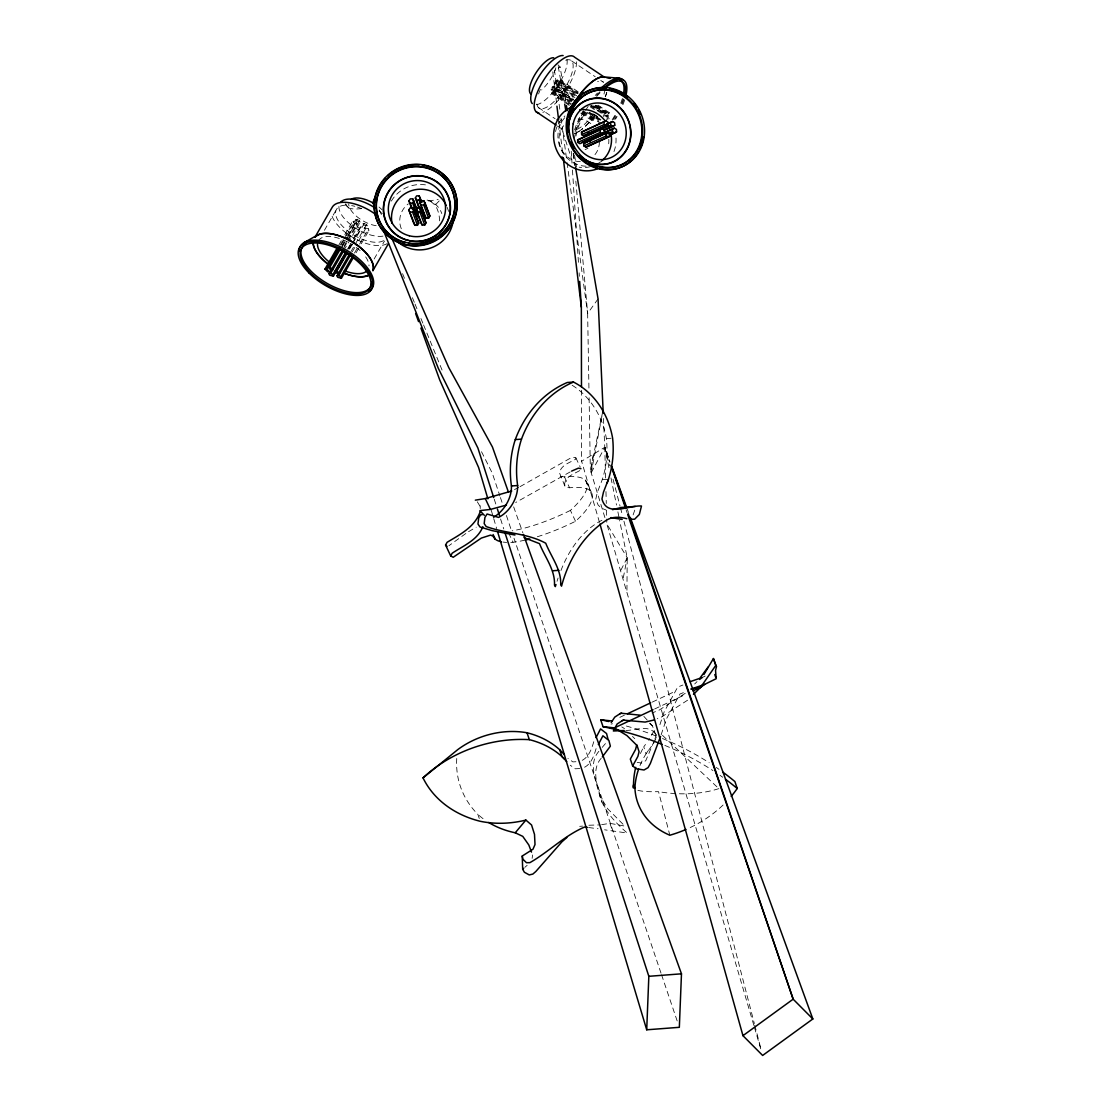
<?xml version="1.0" encoding="UTF-8"?>
<svg xmlns="http://www.w3.org/2000/svg" width="1111" height="1111" viewBox="0 0 1111 1111"><rect width="100%" height="100%" fill="white"/><g stroke="black" fill="none" stroke-linecap="round" stroke-linejoin="round"><path stroke-width="0.75" stroke-dasharray="5 3.75" d="M626.937 590.219L627.215 557.736L619.619 520.365M361.742 208.59A16.721 4.291 -9.4 0 1 348.687 207.951L345.549 203.827M520.031 486.66L570.068 458.357L573.304 457.274L575.873 457.815L575.79 459.107C569.818 462.718 560.972 464.94 559.5 472.883L565.318 487.215L569.568 487.771A90.269 24.164 -25.2 0 1 590.33 490.826A107.309 28.733 -25.2 0 1 575.526 521.267A76.173 20.401 -25.2 0 1 536.682 536.96M603.467 418.472L604.773 447.33L591.205 472.8L593.191 454.288M532.127 858.359L532.572 854.97M591.205 472.8L602.759 411.681M623.299 577.776L627.215 557.736L606.828 523.906L753.897 1025.522M604.898 517.573L590.358 470.05L602.731 411.653M557.028 581.303L558.069 578.053M659.92 724.664L664.142 711.929L677.682 687.098L682.918 685.015M593.746 741.731C591.455 749.731 588.025 759.327 578.984 761.577M596.079 748.633C593.802 756.647 590.372 766.243 581.317 768.479M633.131 514.879L635.381 508.324M654.296 740.787L645.755 760.716L641.7 763.09L637.186 762.382M654.851 739.176L657.101 732.746M661.128 734.802L666.475 718.845L680.015 694L685.251 691.917M572.123 385.225A76.173 66.021 86 0 1 606.398 438.581A87.269 75.631 86 0 1 602.259 479.66L597.26 492.576L595.746 499.408L598.135 505.019L601.315 508.144L606.037 509.991M560.972 570.499C568.929 549.487 583.706 528.322 604.606 519.004M650.282 723.469L652.421 725.83L654.198 730.552L648.546 740.204M654.198 730.552L656.545 737.454L653.754 743.106L646.088 753.786A87.269 70.785 -18.7 0 0 639.853 765.882M620.952 570.082L627.215 557.736M324.44 230.283L336.508 209.354M338.786 245.114L341.369 240.629M344.827 234.643L352.59 221.158L356.381 222.158L356.95 223.672L347.451 240.143M340.216 245.142L354.201 220.895M341.258 244.92L345.563 237.421M346.438 235.935L355.923 219.464L359.714 220.45L360.283 221.978L345.34 247.92M341.827 246.434L346.993 237.448M347.868 235.949L356.492 220.978L355.923 219.464M341.994 246.142L347.174 237.157M348.035 235.671L357.534 219.186M342.396 246.406L356.381 222.158M344.007 246.142L346.59 241.642M343.993 247.697L359.714 220.45M347.521 249.183L350.104 244.684M353.381 238.99L360.464 226.713L356.673 225.727L359.422 228.505L361.033 228.241L360.464 226.713M348.187 248.836L350.784 244.351M354.242 238.351L362.866 223.38L366.658 224.38L367.227 225.894L356.006 245.364M348.951 249.211L351.534 244.712M352.395 243.212L361.033 228.241M349.632 248.864L352.395 244.087M353.076 242.878L364.477 223.117M350.937 251.614L366.658 224.38M352.284 251.808L355.131 246.864M354.465 253.058L358.95 245.281M359.645 244.073L368.449 228.81L364.658 227.824L367.408 230.602L369.019 230.338L368.449 228.81M356.075 252.794L360.381 245.309M361.256 243.809L369.019 230.338M374.143 258.988L384.475 241.045M574.929 97.546L554.736 84.117L554.486 82.95L557.208 79.825L577.206 93.213M571.304 103.754L551.237 90.324L552.236 87.005L553.709 86.033L573.776 99.462M551.237 90.324L553.958 87.2L553.709 86.033M554.736 84.117L557.458 80.992L557.208 79.825M569.304 105.434L552.111 93.907L551.875 92.741L554.597 89.616L571.776 101.143M560.861 80.228L559.861 83.533L558.389 84.519L559.375 81.2L560.861 80.228L579.484 92.699M552.111 93.907L554.833 90.796L554.597 89.616M556.194 88.936L558.916 85.811L559.166 86.991L556.444 90.116L556.194 88.936L573.387 100.462M603.204 115.586L605.926 112.461L604.926 115.78L603.454 116.752M607.092 117.155L608.092 113.836L609.564 112.864L609.814 114.03L607.092 117.155L589.899 105.628M648.019 750.883L646.088 753.786L643.755 746.884L647.588 741.551M598.065 298.915L587.636 313.441L588.983 390.891M598.871 751.328C587.816 763.937 596.371 781.63 599.593 795.434C604.023 810.78 615.48 822.737 627.215 833.028L604.578 829.806M601.204 758.23C590.163 770.84 598.704 788.546 601.926 802.336M602.204 747.397L605.551 743.467M439.581 220.881A16.721 8.527 81.2 0 0 435.095 205.146L440.206 199.883M694.681 683.973L697.028 681.626M524.823 867.358L527.169 865.302M465.828 533.516L448.941 545.695M468.536 531.683L476.23 527.197M606.148 119.432L607.634 118.446L607.87 119.613M685.251 693.306L659.17 710.096L652.046 713.012M687.584 700.208L661.517 716.998L657.24 718.748M557.972 64.813L560.138 66.993L554.528 70.562L560.097 111.433M599.482 522.337L581.608 461.232L604.773 447.33L609.508 460.357M570.137 471.939L515.685 502.519M514.518 489.576L518.656 487.382M579.734 470.592C574.012 473.897 565.93 476.272 564.596 483.757L565.318 487.215M702.263 677.502L705.152 676.071M619.841 717.345L624.465 715.165M652.268 702.096L675.432 691.195M654.601 708.999L685.362 694.528M598.94 162.664L601.884 161.345M428.402 200.98L438.206 199.536M611.008 724.094L612.48 723.747M360.283 221.978L356.492 220.978M356.95 223.672L355.339 223.936L352.59 221.158M367.227 225.894L363.436 224.908L362.866 223.38M601.648 824.654L609.953 823.348L624.882 826.112L607.717 808.808L599.593 795.434M579.692 826.334L582.581 826.112M606.398 438.581L611.05 438.262M602.259 479.66L608.467 479.23M575.929 761.729L572.887 761.896L567.915 758.341M579.789 768.562L575.234 768.798L570.262 765.243M588.872 825.237L599.982 824.904M625.84 730.441C635.284 730.51 647.102 724.58 654.768 732.746L656.545 737.454M588.622 827.542L598.079 828.75M560.208 476.355L564.457 476.897A90.269 24.164 -25.2 0 1 585.219 479.952L590.33 490.826M655.976 735.968L650.699 733.913A318.551 238.879 -9.5 0 0 626.215 725.983M621.771 726.913L624.535 728.622M430.679 201.299L435.095 205.146M571.61 60.897L595.204 76.701M600.745 80.423L603.523 82.283A28.692 10.332 -56.2 0 0 597.621 81.631M598.107 105.184L609.564 112.864M561.111 81.395L578.289 92.907M596.926 105.392L609.814 114.03M559.375 81.2L577.998 93.685M595.19 105.198L608.092 113.836M557.458 80.992L577.512 94.435M594.704 105.948L606.162 113.628M555.722 80.811L575.79 94.241M592.816 105.614L608.578 116.169M558.139 83.353L576.762 95.824M591.094 105.42L606.842 115.988M556.222 83.144L575.581 96.032M554.486 82.95L574.679 96.379M590.302 106.948L594.732 109.808M557.43 86.797L573.193 97.351M557.93 89.13L573.693 99.684M553.958 87.2L572.582 99.671M593.455 113.891L600.607 118.696M552.236 87.005L572.29 100.448M592.344 113.877L600.94 119.641M556.444 90.116L572.207 100.67M589.399 112.183L599.426 118.905M588.969 112.655L601.87 121.293M552.722 89.338L571.346 101.823M587.108 112.378L601.44 121.974M551 89.158L571.054 102.587M583.192 110.753L598.954 121.321M582.761 111.433L599.954 122.96M553.597 92.935L570.79 104.448M582.247 112.128L596.579 121.724M551.875 92.741L569.068 104.267M581.956 112.905L596.288 122.502M580.775 113.114L595.093 122.71M538.46 107.573L555.111 118.724M556.5 119.655L563.43 124.307M557.555 126.057L563.305 129.918M595.871 105.726L605.926 112.461M649.366 723.178L652.421 725.83M662.448 735.315L717.581 787.463M632.492 736.454L634.77 738.69M643.852 716.359L649.213 722.275M345.577 204.341L348.687 207.951M345.549 204.507L347.59 207.035M477.299 501.783L481.646 508.894M481.507 451.719L492.298 473.175L499.894 495.95M575.873 457.815L580.248 467.134M586.344 481.549L591.455 492.409M564.457 476.897L569.568 487.771M585.219 479.952A107.309 28.733 -25.2 0 1 570.415 510.393L575.526 521.267M508.657 532.961L513.046 542.279A76.173 20.401 -25.2 0 0 526.517 539.765M379.337 210.007L382.115 216.298M402.571 273.667L404.543 278.472M412.417 297.692L414.389 302.498M415.042 304.095L417.014 308.9M420.944 318.51L422.916 323.315M423.569 324.926L443.261 372.977M627.298 509.213L628.479 512.477M513.657 506.866L522.837 532.752M605.592 477.966L604.773 447.33L609.925 461.884M608.911 467.703L604.773 447.33L609.814 462.107M626.076 509.741L627.201 513.018M661.003 973.125L514.004 538.238M661.559 974.764L677.668 1022.398M609.953 823.348L612.3 830.25M456.746 758.494A107.309 87.033 -18.7 0 0 477.869 814.377L479.272 818.515M500.436 497.575L502.603 504.075M506.408 515.462L511.282 530.1M562.874 131.862L571.79 159.706M494.256 499.228L496.367 505.824M500.589 519.018L503.741 528.905M491.284 510.38L493.242 516.99M493.728 518.643L496.645 528.544M754.383 1027.189L761.174 1050.464M604.773 447.33L609.564 465.801M613.05 479.244L620.035 506.116M620.466 507.796L622.216 514.518M623.951 521.24L754.341 1023.537M754.786 1025.217L761.327 1050.409M637.895 790.338A76.173 12.763 -10.8 0 0 658.531 791.643L669.836 835.222M610.981 477.897L616.508 505.074M617.897 511.865L619.271 518.67M558.277 66.521L564.416 102.406M573.193 153.665L575.54 167.344M565.888 102.198L560.138 66.993M574.526 155.012L576.498 166.997M561.027 118.238L566.846 160.984M567.082 162.692L587.636 313.441L575.817 180.899M552.778 71.826L556.944 106.17M558.819 121.627L562.999 155.984M573.359 153.346L574.443 165.4M571.248 151.249L572.012 163.123M572.457 169.983L578.678 265.973M579.123 272.834L579.345 276.264M605.967 491.576L606.287 503.491M606.467 510.296L606.787 522.212M589.108 397.766L590.358 470.05M480.188 505.783L480.23 508.574M581.484 390.239L581.608 461.232M383.573 240.615A28.692 13.624 30 0 1 343.591 227.324A28.692 13.624 30 0 1 347.188 205.146M351.659 205.618A28.692 13.624 30 0 1 354.867 206.327M357.506 207.104A28.692 13.624 30 0 1 361.533 208.618M376.198 225.714A21.623 10.277 30 0 1 348.701 203.813M379.018 207.035A21.623 10.277 30 0 1 381.948 209.687M318.413 240.74A28.692 13.624 30 0 1 348.812 242.587M350.118 243.309A28.692 13.624 30 0 1 352.673 244.878M356.312 247.434A28.692 13.624 30 0 1 361.617 252.072M365.672 256.905A28.692 13.624 30 0 1 369.033 265.904M387.114 243.656A33.441 15.887 30 0 1 357.075 239.74A33.441 15.887 30 0 1 332.133 216.326M382.989 236.129A28.83 13.693 30 0 1 351.687 225.422A28.83 13.693 30 0 1 339.841 203.299M379.059 210.909A28.83 13.693 30 0 1 382.281 213.715M623.854 99.393A39.468 14.221 -56.2 0 1 621.938 104.851M616.258 116.461A39.468 14.221 -56.2 0 1 614.508 119.391M575.956 136.028A39.468 14.221 -56.2 0 1 584.914 113.03M596.718 96.421A39.468 14.221 -56.2 0 1 601.065 91.782M624.674 99.962A41.593 14.985 -56.2 0 1 622.479 105.809M617.091 116.558A41.593 14.985 -56.2 0 1 615.522 119.196M588.011 148.235A41.593 14.985 -56.2 0 1 585.108 149.513M574.443 138.569A41.593 14.985 -56.2 0 1 584.067 112.947M585.636 110.308A41.593 14.985 -56.2 0 1 588.163 106.364M596.51 95.435A41.593 14.985 -56.2 0 1 599.926 91.713M623.215 98.976A41.593 14.985 -56.2 0 1 621.007 104.837M615.633 115.586A41.593 14.985 -56.2 0 1 613.244 119.544M574.595 129.959A41.593 14.985 -56.2 0 1 582.608 111.961M606.814 92.505A33.691 12.138 -56.2 0 1 605.37 96.685M594.552 115.877A33.691 12.138 -56.2 0 1 581.942 129.32M579.289 131.251A33.691 12.138 -56.2 0 1 574.401 133.764M555.861 67.827A21.623 7.791 -56.2 0 1 541.654 89.963M604.981 89.172A28.692 10.332 -56.2 0 1 603.87 94.449M598.343 106.864A28.692 10.332 -56.2 0 1 596.801 109.406M593.427 114.364A28.692 10.332 -56.2 0 1 576.262 129.598M565.721 60.258A28.692 10.332 -56.2 0 1 562.388 91.782A28.692 10.332 -56.2 0 1 537.002 100.67M538.585 93.963A28.692 10.332 -56.2 0 1 540.377 89.366M606.662 92.602A33.441 12.054 -56.2 0 1 605.231 96.74M594.496 115.808A33.441 12.054 -56.2 0 1 574.498 133.57M622.396 98.421A39.468 14.221 -56.2 0 1 620.48 103.865M614.786 115.488A39.468 14.221 -56.2 0 1 612.119 119.877M575.04 132.181A39.468 14.221 -56.2 0 1 583.456 112.058M595.26 95.449A39.468 14.221 -56.2 0 1 597.412 93.046M566.957 59.48A28.83 10.388 -56.2 0 1 557.055 86.714A28.83 10.388 -56.2 0 1 535.821 104.781M576.373 61.841A33.441 12.054 -56.2 0 1 565.513 90.783A33.441 12.054 -56.2 0 1 542.835 112.35M586.177 166.192A28.692 26.4 66 0 1 560.555 148.513A28.692 26.4 66 0 1 564.763 117.683M590.288 166.664A28.83 26.539 66 0 1 579.15 167.192M555.556 131.542A28.83 26.539 66 0 1 557.889 124.71M558.555 123.446A28.83 26.539 66 0 1 564.93 115.961M594.079 114.572A28.83 26.539 66 0 1 599.884 119.141M608.8 139.319A28.83 26.539 66 0 1 608.689 143.777M580.317 161.664A21.623 19.901 66 0 1 560.999 148.346A21.623 19.901 66 0 1 564.18 125.112M578.109 118.974A21.623 19.901 66 0 1 592.691 125.335M599.412 141.861A21.623 19.901 66 0 1 594.246 155.526M591.26 105.989A33.441 30.775 66 0 1 609.411 119.085M616.022 138.056A33.441 30.775 66 0 1 612.689 154.54M483.049 818.654A90.269 73.215 -18.7 0 1 477.869 814.377M640.436 753.55A91.31 78.312 -24.4 0 1 643.755 746.884M723.067 805.031A107.309 87.033 -18.7 0 1 687.306 828.875M662.503 738.509A318.551 238.879 -9.5 0 1 709.165 762.729M716.248 767.437A318.551 238.879 -9.5 0 1 719.011 769.367M718.831 788.643A111.322 73.868 19.8 0 1 658.531 791.643M664.85 745.425A318.551 238.879 -9.5 0 1 712.943 770.562M719.97 775.311A318.551 238.879 -9.5 0 1 722.733 777.256M570.415 510.393A76.173 20.401 -25.2 0 1 512.143 530.808M513.046 542.279A87.269 23.359 -25.2 0 1 510.782 542.39M506.63 542.39A87.269 23.359 -25.2 0 1 502.977 542.057M401.307 228.741A21.623 21.081 -20.2 0 1 408.334 203.827M427.068 200.036A21.623 21.081 -20.2 0 1 441.775 213.548M447.08 207.243A28.83 28.094 -20.2 0 1 448.552 211.409M391.35 201.077A33.441 32.594 -20.2 0 1 428.999 185.551M598.037 110.822A33.691 12.138 -56.2 0 0 600.315 107.073A33.441 12.054 -56.2 0 1 597.968 110.781"/><path stroke-width="1.5" d="M523.406 534.377L681.474 973.819L679.335 1027.314L646.713 1029.8L648.838 976.305L504.797 532.211M607.259 482.743L608.467 479.23A87.269 75.631 86 0 0 612.605 438.151A76.173 66.021 86 0 0 573.484 382.059L567.277 382.49A107.309 93.005 86 0 0 515.282 439.581A90.269 78.242 86 0 0 511.435 485.965C511.838 498.297 503.977 511.088 493.603 517.268M573.484 382.059A107.309 93.005 86 0 0 521.49 439.151A90.269 78.242 86 0 0 517.643 485.535C517.934 498.228 509.824 511.713 498.603 517.42L487.076 514.004L484.924 517.42L484.174 523.6L486.174 526.545C505.658 533.641 527.211 533.044 545.737 543.223C551.125 556.903 561.472 569.443 560.694 584.692L561.527 586.177C568.526 559.736 583.414 534.794 606.856 519.948C613.119 516.323 620.132 516.879 626.812 518.712M703.93 674.488L713.429 658.545L716.456 666.697L715.553 670.475L716.192 678.696L704.596 684.404L690.889 689.126L700.555 687.376L704.596 684.404M636.742 744.842L635.561 749.481L630.326 759.077L632.659 765.979L636.506 768.812L644.047 769.992L648.088 767.618L650.366 763.451L660.573 736.412M372.824 203.619L374.074 198.938L375.226 202.133M555.986 584.553L555.319 586.608L554.486 585.122C555.278 569.874 544.918 557.333 539.529 543.654L524.17 537.682M608.467 479.23L603.467 492.145L601.954 498.978C606.981 517.657 628.59 505.033 641.491 506.019L639.339 514.449L634.631 519.212L629.965 519.309M632.659 765.979L637.895 756.383L639.075 751.744L637.103 745.592L626.868 735.524L614.452 727.886L603.037 726.691L600.69 719.775L612.105 720.983M596.01 737.648L600.565 728.899L606.55 733.538L608.036 739.273M598.343 744.551L602.912 735.801L608.884 740.454L610.37 746.175L602.315 756.924M501.353 541.779A87.269 23.359 -25.2 0 1 495.284 539.154L492.853 536.085L490.618 535.099L481.341 538.071L453.205 557.278L450.677 555.903L445.567 545.029L447.108 542.293C460.148 534.419 475.036 526.989 480.285 511.366M450.677 555.903L452.219 553.167C463.384 545.709 477.591 540.182 482.868 526.683M315.149 236.879L332.258 207.215A33.441 15.887 30 0 1 376.421 215.006M324.967 269.084L326.578 268.82L329.328 271.598L327.717 271.862L324.967 269.084L337.064 248.114M326.578 268.82L338.661 247.85M328.3 267.376L329.911 267.112L332.661 269.89L331.05 270.154L328.3 267.376L339.522 247.906M329.911 267.112L340.272 249.142M335.994 271.667L333.411 276.167L329.62 275.167L329.05 273.639L331.647 269.154M332.092 268.376L342.452 250.406M329.05 273.639L330.661 273.375L343.882 250.419M333.411 276.167L332.842 274.639L345.785 252.169M335.244 271.306L336.855 271.042L339.605 273.82L335.814 272.82L335.244 271.306L346.465 251.836M337.73 268.668L342.91 259.682M336.855 271.042L347.215 253.072M353.479 257.294L341.396 278.25L337.605 277.264L337.036 275.736L338.772 272.75M339.036 272.292L349.396 254.322M337.036 275.736L338.647 275.472L350.826 254.35M341.396 278.25L340.827 276.736L352.909 255.766M373.074 270.334L388.461 243.642M411.653 208.326L408.945 200.994L410.223 198.855L412.723 198.841L418.278 212.687M419.125 208.243L415.347 197.98L416.625 195.842L419.125 195.814L421.986 202.341M417.542 216.298L412.681 203.091L413.959 200.952M408.862 209.979L410.14 207.84L412.639 207.813L413.875 209.937L418.736 223.144L417.472 225.283L414.959 225.297L413.723 223.186L408.862 209.979L414.959 225.297M426.096 218.214L420 202.882L421.277 200.744L423.791 200.73L425.013 202.855L429.874 216.048L428.61 218.187L426.096 218.214L424.86 216.089L419.083 200.077L420.361 197.939M417.472 225.283L412.612 212.076L413.875 209.937M416.097 209.743L417.375 207.604L419.889 207.59L421.111 209.701L425.971 222.908L424.708 225.047L422.194 225.075L420.958 222.95L416.097 209.743L422.194 225.075M424.708 225.047L419.847 211.84L421.111 209.701M428.61 218.187L423.749 204.993L425.013 202.855M713.429 658.545L715.762 665.447L700.555 687.376L693.472 694.375M611.203 722.525L614.772 717.109L620.785 713.206L640.117 715.165M708.138 666.961L699.777 678.349L690.153 681.668M488.701 822.487A90.269 73.215 -18.7 0 0 515.226 832.778L525.892 820.085L531.558 824.987L534.502 834.375L535.016 844.541L532.988 849.207L522.253 856.012L522.67 869.233L524.392 872.26L529.239 874.926L532.849 874.079L535.821 871.496L561.958 841.791L566.888 837.5M522.67 869.233L523.642 868.371M525.892 820.085A90.269 73.215 -18.7 0 1 480.202 821.279A107.309 87.033 -18.7 0 1 423.027 777.867L457.829 749.564A76.173 61.785 -18.7 0 1 527.003 732.76A87.269 70.785 -18.7 0 1 559.68 749.703L564.388 754.647M699.555 679.474L702.263 677.502M630.256 517.351L812.835 1018.968L762.632 1055.45L742.953 1035.66L793.157 999.178L628.243 513.643M581.511 132.126L605.939 120.891L608.036 122.141L608.161 124.626L606.203 125.849L583.733 135.861L581.636 134.598L581.511 132.126L605.939 120.891M583.733 135.861L608.161 124.626M577.623 139.944L602.065 128.709L604.162 129.973L604.287 132.445L602.315 133.667L600.232 132.417L577.762 142.416L577.623 139.944L610.717 125.21L612.814 126.473L614.772 125.237L614.647 122.766L612.55 121.502L606.564 124.168M604.592 125.39L612.55 121.502M602.065 128.709L600.093 129.931L600.232 132.417M583.747 143.416L608.189 132.181L610.286 133.445L610.411 135.931L608.439 137.153L585.969 147.152L583.872 145.902L583.747 143.416L608.189 132.181M590.038 141.875L589.913 139.403L614.341 128.168L616.438 129.418L616.563 131.903L610.106 135.125M585.969 147.152L610.411 135.931M304.136 242.559L317.163 235.24M511.754 491.02L485.285 498.561L475.327 500.158M571.596 471.106L578.414 468.148L580.97 468.689M627.562 713.72L650.727 702.819M614.452 727.886L653.06 709.735M692.958 690.959L700.555 687.376M581.636 134.598L604.106 124.599L606.203 125.849M604.287 129.904L614.772 125.237M603.815 130.473L612.814 126.473M581.817 142.458L604.287 132.445M614.341 128.168L579.845 143.68L577.762 142.416M608.009 133.875L612.508 131.876L614.605 133.126M583.872 145.902L606.342 135.889L608.439 137.153M609.078 135.236L616.563 131.903M635.284 506.449L621.271 507.463L612.55 509.685M619.952 713.748L621.688 713.206M622.285 720.664L624.035 720.109M484.34 515.323L479.938 510.616L490.395 509.435L506.435 505.074M654.393 719.914L645.116 722.081L623.132 720.109L617.105 724.011L613.341 730.996L624.146 730.496M648.838 976.305L681.474 973.819M515.282 439.581L521.49 439.151M511.435 485.965L517.643 485.535M552.695 570.762L558.889 570.332M415.347 197.98L416.583 200.091L419.083 200.077M408.945 200.994L410.181 203.119L412.681 203.091M421.236 205.007L423.749 204.993M417.333 211.868L419.847 211.84M410.098 212.09L412.612 212.076M421.444 213.298L423.944 213.284M619.563 78.27L603.509 76.867A33.691 12.138 -56.2 0 0 571.915 107.156A33.441 12.054 -56.2 0 1 603.384 77.062M610.897 517.601L622.188 519.434M587.316 827.348L584.692 826.987C564.374 835.68 548.862 851.79 529.891 862.65L526.461 862.705L522.934 859.22L522.253 856.012M514.962 535.016L492.215 530.655L479.98 526.975L477.966 524.031L478.716 517.851L480.882 514.435L481.993 514.865M606.759 77.742L610.12 78.409M662.239 744.412L653.046 740.829A318.551 238.879 -9.5 0 0 603.037 726.691M515.226 832.778L522.753 836.361L528.836 845.013L531.502 852.123M338.647 275.472L340.827 276.736M330.661 273.375L332.842 274.639M604.828 77.451L574.609 57.203A33.441 12.054 -56.2 0 0 544.265 79.228A33.441 12.054 -56.2 0 0 538.835 112.947M535.96 111.6L556.111 125.099M445.567 545.029L447.053 546.431M564.332 758.841L562.013 756.619A87.269 70.785 -18.7 0 0 529.35 739.662L527.003 732.76M494.506 538.404L495.284 539.154L493.09 534.502M812.835 1018.968L793.157 999.178L627.757 514.671M566.721 761.549L562.013 756.619L559.68 749.703M429.874 216.048L423.791 200.73M425.971 222.908L419.889 207.59M418.736 223.144L412.639 207.813M715.762 665.447L716.456 666.697M485.285 498.561L490.395 509.435M635.714 767.354A91.31 78.312 -24.4 0 0 633.52 784.922L634.909 787.935A76.173 61.785 -18.7 0 0 669.836 835.222A107.309 87.033 -18.7 0 0 686.001 829.445M391.141 236.782L448.747 367.533L492.437 446.997L508.505 492.298M382.365 227.602L438.317 368.324L477.924 448.094L493.728 497.575M419.125 195.814L421.291 201.688M416.583 200.091L420.902 211.84M412.723 198.841L415.958 207.646M410.181 203.119L412.334 208.979M611.883 466.87L626.701 507.588M415.625 313.524L418.555 321.607M420.902 328.078L439.692 379.865L478.605 467.467L487.882 498.839M611.633 466.731L625.951 507.171M610.939 465.398L625.507 508.102M714.79 674.544L715.72 677.307M731.177 796.379A107.309 87.033 -18.7 0 0 737.232 788.477L734.899 781.561A318.551 238.879 -9.5 0 0 723.108 772.326M497.422 509.116L499.533 515.712M646.713 1029.8L497.631 531.836M599.968 523.989L742.953 1035.66M564.707 104.115L565.874 110.947M575.54 167.344L598.065 298.915L603.231 413.375M566.443 105.587L567.277 110.669M556.944 106.17L558.611 119.919M563.208 157.693L581.345 307.108L581.484 386.767M579.678 281.402L581.345 307.108M612.383 129.39L612.508 131.876M610.592 122.724L610.717 125.21M606.217 133.417L606.342 135.889M603.981 122.113L604.106 124.599M588.122 132.737L588.247 135.209M369.171 274.806A33.441 15.887 30 0 1 344.604 273.32M328.051 264.029A33.441 15.887 30 0 1 313.219 242.49M315.107 237.24A33.441 15.887 30 0 1 351.243 241.365A33.441 15.887 30 0 1 372.81 270.57M371.796 281.944A39.468 18.748 30 0 1 326.926 283.277A39.468 18.748 30 0 1 305.789 243.809M298.998 251.405A41.593 19.748 30 0 1 346.285 250.003A41.593 19.748 30 0 1 368.56 291.582M369.352 274.945A33.691 15.998 30 0 1 344.618 273.445M327.939 264.085A33.691 15.998 30 0 1 312.996 242.392M314.899 237.101A33.691 15.998 30 0 1 351.298 241.268A33.691 15.998 30 0 1 373.018 270.681M351.368 199.216A21.623 10.277 30 0 1 373.282 203.091M340.535 202.313A28.83 13.693 30 0 1 375.518 208.285M367.422 270.417A28.692 13.624 30 0 1 344.41 270.723M329.064 261.863A28.692 13.624 30 0 1 317.482 244.281M619.813 80.367A39.468 14.221 -56.2 0 1 623.507 93.907M604.509 88.574A39.468 14.221 -56.2 0 1 624.979 94.879M603.37 88.38A41.593 14.985 -56.2 0 1 625.965 95.352M530.614 93.824A21.623 7.791 -56.2 0 1 535.974 72.895A21.623 7.791 -56.2 0 1 553.736 57.786M601.898 87.394A41.593 14.985 -56.2 0 1 623.146 79.95M532.294 103.601A28.83 10.388 -56.2 0 1 539.446 75.701A28.83 10.388 -56.2 0 1 563.124 55.55M597.593 168.733A33.441 30.775 66 0 1 556.319 149.416A33.441 30.775 66 0 1 572.068 106.906M579.775 109.753A28.692 26.4 66 0 1 605.509 121.391M608.564 126.529A28.692 26.4 66 0 1 610.189 130.737M610.925 133.639A28.692 26.4 66 0 1 602.162 160.47M568.013 127.598A33.691 30.997 66 0 1 605.37 99.101A33.691 30.997 66 0 1 629.201 143.999A33.691 30.997 66 0 1 585.219 159.984M638.908 151.11A41.593 38.274 66 0 1 591.649 166.4A41.593 38.274 66 0 1 566.929 118.474A41.593 38.274 66 0 1 606.328 87.936M609.717 88.436A41.593 38.274 66 0 1 613.05 89.227M614.452 89.658A41.593 38.274 66 0 1 627.59 96.907M634.062 103.448A41.593 38.274 66 0 1 636.77 107.225M638.353 109.878A41.593 38.274 66 0 1 640.38 114.1M643.561 136.75A41.593 38.274 66 0 1 639.7 149.596M569.346 116.836A39.468 36.316 66 0 1 613.161 91.408A39.468 36.316 66 0 1 641.228 138.625A39.468 36.316 66 0 1 599.037 166.789M597.468 166.372A39.468 36.316 66 0 1 588.399 162.414M586.983 161.526A39.468 36.316 66 0 1 584.247 159.553M574.193 148.041A39.468 36.316 66 0 1 571.151 141.861M568.568 131.917A39.468 36.316 66 0 1 568.471 121.752M568.249 131.07A33.441 30.775 66 0 1 605.342 99.337A33.441 30.775 66 0 1 627.771 147.027A33.441 30.775 66 0 1 579.831 155.679M563.93 159.095A28.83 26.539 66 0 1 561.944 156.873M423.027 777.867A120.668 97.879 -18.7 0 1 529.35 739.662M634.909 787.935A87.269 70.785 -18.7 0 1 638.672 768.993M725.441 779.228A318.551 238.879 -9.5 0 1 737.232 788.477M600.69 719.775A318.551 238.879 -9.5 0 1 608.772 721.525M633.52 788.088A76.173 12.763 -10.8 0 1 633.52 784.922M529.808 538.932A76.173 20.401 -25.2 0 1 526.517 539.765M454.191 196.647A39.468 38.468 -20.2 0 1 408.529 243.365M405.196 242.656A39.468 38.468 -20.2 0 1 388.128 178.246A39.468 38.468 -20.2 0 1 453.802 195.036M436.762 169.941A41.593 40.538 -20.2 0 1 449.761 227.949A41.593 40.538 -20.2 0 1 389.572 237.296A41.593 40.538 -20.2 0 1 385.573 177.885M387.767 175.732A41.593 40.538 -20.2 0 1 419.166 164.747M422.249 165.067A41.593 40.538 -20.2 0 1 435.415 169.219M407.945 240.49A33.691 32.83 -20.2 0 1 384.42 200.897A33.691 32.83 -20.2 0 1 424.777 176.468A33.691 32.83 -20.2 0 1 449.719 215.215M449.288 216.881A33.691 32.83 -20.2 0 1 409.362 240.823M392.072 223.325A28.692 27.969 -20.2 0 1 411.501 190.661A28.692 27.969 -20.2 0 1 446.344 205.646M453.371 218.645A33.441 32.594 -20.2 0 1 431.762 247.628A33.441 32.594 -20.2 0 1 396.308 240.504M310.275 272.667A39.468 18.748 30 0 0 369.699 288.249A39.468 18.748 30 0 0 326.606 244.614A39.468 18.748 30 0 0 310.275 272.667M308.914 272.889A41.593 19.748 30 0 0 371.532 289.318A41.593 19.748 30 0 0 326.12 243.323A41.593 19.748 30 0 0 308.914 272.889M573.22 123.779A28.692 26.4 66 0 0 607.773 158.734A28.692 26.4 66 0 0 617.327 111.433A28.692 26.4 66 0 0 573.22 123.779M569.665 118.155A39.468 36.316 66 0 0 617.188 166.219A39.468 36.316 66 0 0 630.34 101.157A39.468 36.316 66 0 0 569.665 118.155M567.721 117.599A41.593 38.274 66 0 0 617.813 168.247A41.593 38.274 66 0 0 631.659 99.698A41.593 38.274 66 0 0 567.721 117.599M408.015 240.268A33.441 32.594 -20.2 0 0 449.205 199.897A33.441 32.594 -20.2 0 0 393.558 185.676A33.441 32.594 -20.2 0 0 408.015 240.268M405.057 242.267A39.468 38.468 -20.2 0 0 453.663 194.633A39.468 38.468 -20.2 0 0 387.989 177.857A39.468 38.468 -20.2 0 0 405.057 242.267M409.279 235.768A28.692 27.969 -20.2 0 0 444.622 201.147A28.692 27.969 -20.2 0 0 396.877 188.939A28.692 27.969 -20.2 0 0 409.279 235.768M404.487 244.267A41.593 40.538 -20.2 0 0 455.704 194.078A41.593 40.538 -20.2 0 0 386.503 176.399A41.593 40.538 -20.2 0 0 404.487 244.267"/></g></svg>
